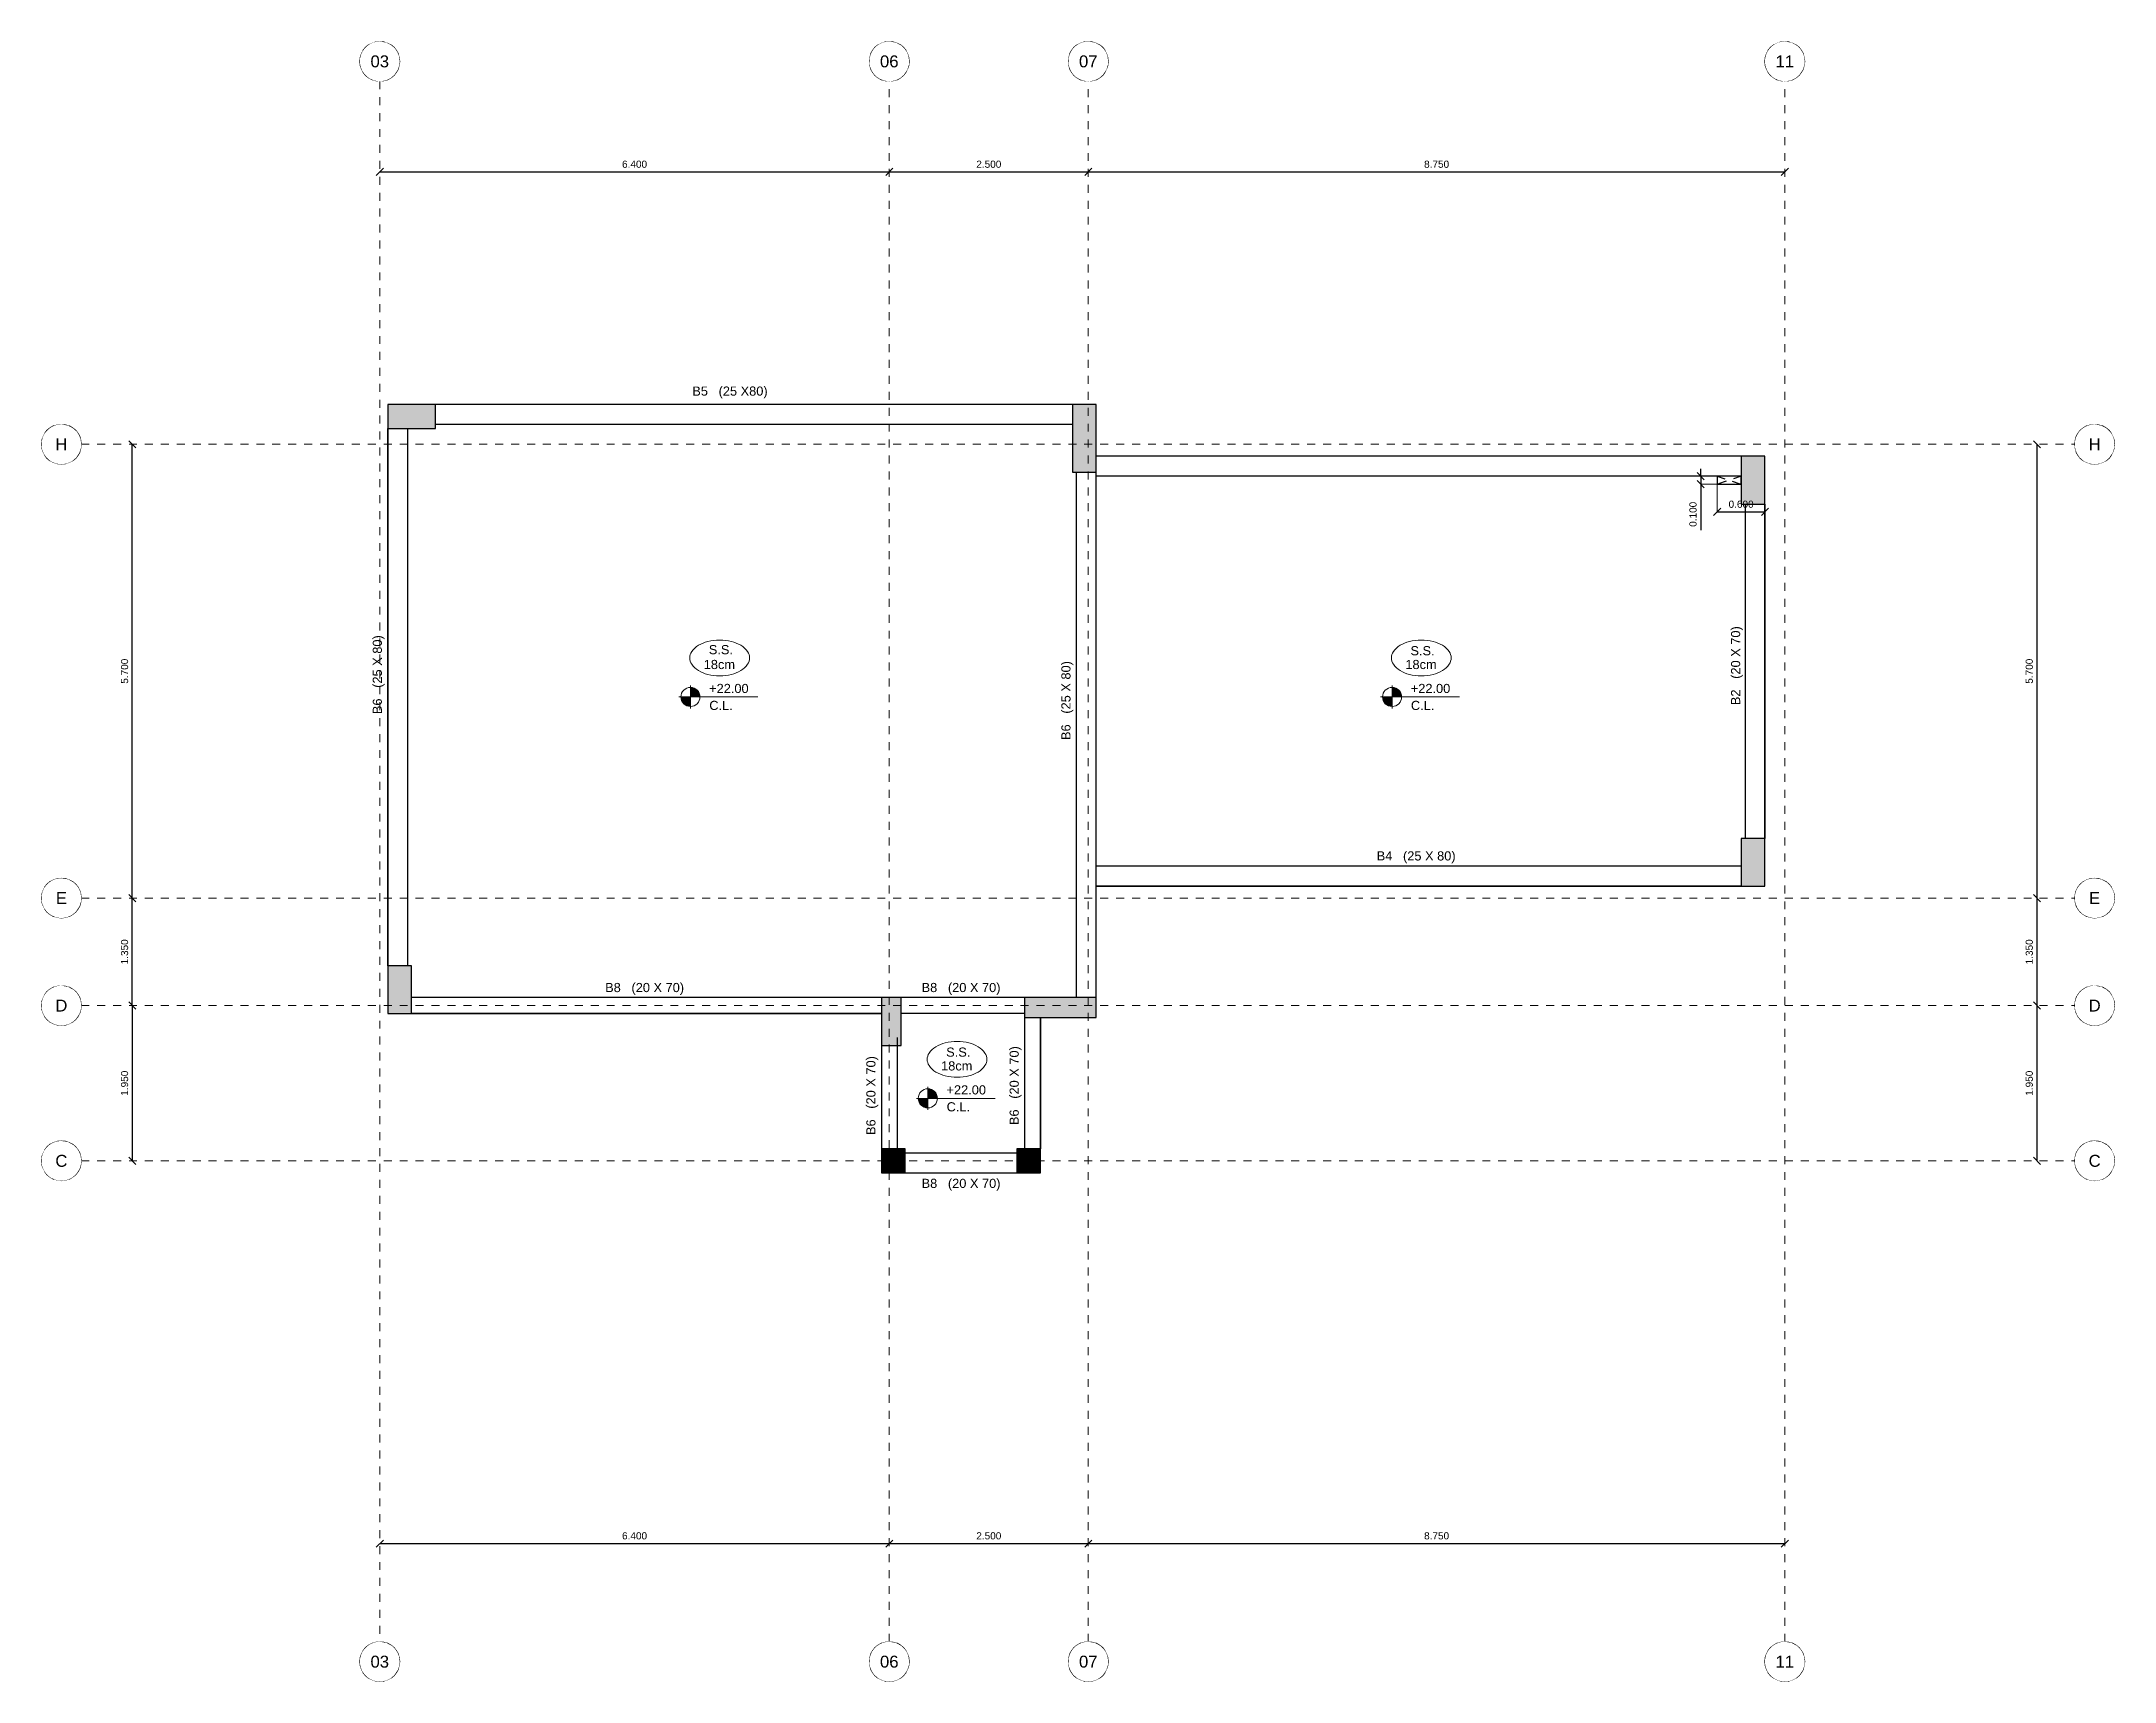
# Model space of a CAD drawing. Header units: inches. Extents: x 3.6 to 29.6, y -0.4 to 20.2.
import ezdxf
from ezdxf.enums import TextEntityAlignment as Align

# ---------------------------------------------------------------- set-up
doc = ezdxf.new("R2010")
doc.units = ezdxf.units.IN
doc.header["$MEASUREMENT"] = 0
doc.set_wipeout_variables(frame=1)
doc.linetypes.add('AXES-TOR$0$CENTER2', pattern=[1.125, 0.75, -0.125, 0.125, -0.125])
doc.linetypes.add('UPPER ROOF$0$DASHED2', pattern=[0.375, 0.25, -0.125])
for name, color, linetype in [('0 @ 50', 7, 'Continuous'), ('Beam20X70', 40, 'Continuous'), ('Beam25X80', 42, 'Continuous'), ('Columns', 4, 'Continuous'), ('Opening', 2, 'Continuous'), ('Slab180', 231, 'Continuous')]:
    doc.layers.add(name, color=color, linetype=linetype)
for name, color, linetype, lineweight in [('AXES-TOR$0$S-ANNO-DIMS', 4, 'Continuous', 0), ('AXES-TOR$0$S-AXIS-CIRC', 22, 'Continuous', 13), ('AXES-TOR$0$S-AXIS-PLAN', 20, 'AXES-TOR$0$CENTER2', 18), ('COL - TOR$0$S-CONC-PATH', 253, 'Continuous', 5), ('UPPER ROOF$0$S-ANNO-DIMS', 4, 'Continuous', 0), ('UPPER ROOF$0$S-ANNO-SYMBOL', 4, 'Continuous', 18), ('UPPER ROOF$0$S-ANNO-SYMBOL @ 50', 4, 'Continuous', 18), ('UPPER ROOF$0$S-ANNO-TEXT', 130, 'Continuous', 13), ('UPPER ROOF$0$S-BEAM-NAME', 2, 'Continuous', 30)]:
    doc.layers.add(name, color=color, linetype=linetype, lineweight=lineweight)
doc.styles.add('AXES-TOR$0$DMA-T-S', font='sanss___.ttf', dxfattribs={"height": 0.0023})
doc.styles.add('AXES-TOR$0$DMA-TXT-DIM', font='sanss___.ttf', dxfattribs={"height": 0.0018})
doc.styles.add('UPPER ROOF$0$DMA-T-S', font='sanss___.ttf', dxfattribs={"height": 0.0023})
doc.styles.add('UPPER ROOF$0$DMA-TXT-DIM', font='sanss___.ttf', dxfattribs={"height": 0.0018})
doc.dimstyles.new('AXES-TOR$0$DMA-DIM', dxfattribs={"dimtxt": 0.0018, "dimasz": 0.0018, "dimexe": 0, "dimexo": 0, "dimgap": 0.001, "dimtad": 1, "dimdec": 3, "dimlfac": -1, "dimrnd": 0.001, "dimzin": 1, "dimdsep": 46, "dimtxsty": 'AXES-TOR$0$DMA-TXT-DIM', "dimblk": 'AXES-TOR$0$_Oblique', "dimcen": 0.003, "dimclrd": 256, "dimclre": 256, "dimclrt": 2, "dimadec": 3, "dimazin": 0, "dimtfac": 1, "dimtdec": 3, "dimtofl": 0, "dimtmove": 0, "dimatfit": 3, "dimfxl": 0.05, "dimtolj": 1, "dimtzin": 0, "dimlwe": -1, "dimarcsym": 0})
doc.dimstyles.new('UPPER ROOF$0$DMA-DIM', dxfattribs={"dimtxt": 0.0018, "dimasz": 0.0018, "dimexe": 0, "dimexo": 0, "dimgap": 0.001, "dimtad": 1, "dimdec": 3, "dimlfac": -1, "dimrnd": 0.001, "dimzin": 1, "dimdsep": 46, "dimtxsty": 'UPPER ROOF$0$DMA-TXT-DIM', "dimblk": 'UPPER ROOF$0$_Oblique', "dimcen": 0.003, "dimclrd": 256, "dimclre": 256, "dimclrt": 2, "dimadec": 3, "dimazin": 0, "dimtfac": 1, "dimtdec": 3, "dimtofl": 0, "dimtmove": 0, "dimatfit": 3, "dimfxl": 0.05, "dimtolj": 1, "dimtzin": 0, "dimlwe": -1, "dimarcsym": 0})

# ---------------------------------------------------------------- blocks, each defined once
blk = doc.blocks.new('UPPER ROOF$0$ssnot')
at = {"layer": 'UPPER ROOF$0$S-ANNO-SYMBOL'}
blk.add_lwpolyline([(-0.75, 0, 0.152216), (-0.701, -0.158, 0.106943), (-0.53, -0.318, 0.074343), (-0.3, -0.413, 0.060974), (0, -0.45, 0.060974), (0.3, -0.413, 0.074343), (0.53, -0.318, 0.106943), (0.701, -0.158, 0.152216), (0.75, 0, 0.152216), (0.701, 0.158, 0.106943), (0.53, 0.318, 0.074343), (0.3, 0.413, 0.060974), (0, 0.45, 0.060974), (-0.3, 0.413, 0.074343), (-0.53, 0.318, 0.106943), (-0.701, 0.158, 0.152216)], format="xyb", close=True, dxfattribs=at)
blk = doc.blocks.new('AXES-TOR$0$GI')
at = {"layer": 'AXES-TOR$0$S-AXIS-CIRC'}
blk.add_circle((0, 0), 0.005, dxfattribs=at)
at = {"style": 'AXES-TOR$0$DMA-T-S'}
blk.add_attdef('GRID_INDICATOR', text='', height=0.003, dxfattribs=at).set_placement((0, 0), align=Align.MIDDLE)
blk.add_wipeout([(0, 0.005), (0.0017, 0.0047), (0.00306, 0.00395), (0.00388, 0.00315), (0.00443, 0.00232), (0.00481, 0.00137), (0.005, 0), (0.00493, -0.00086), (0.00455, -0.00207), (0.00368, -0.00338), (0.00281, -0.00414), (0.00209, -0.00454), (0.00139, -0.0048), (0.00044, -0.00498), (-0.00046, -0.00498), (-0.00143, -0.00479), (-0.00255, -0.0043), (-0.00307, -0.00394), (-0.00383, -0.00322), (-0.0044, -0.00237), (-0.00482, -0.00132), (-0.00498, -0.00047), (-0.00493, 0.00082), (-0.00466, 0.0018), (-0.00433, 0.0025), (-0.00388, 0.00315), (-0.00314, 0.00389), (-0.00238, 0.0044), (-0.00159, 0.00474), (-0.00097, 0.0049)]).dxf.layer = 'AXES-TOR$0$S-AXIS-CIRC'
for tag, p in [('LINE_1', (0, 0.0015)), ('LINE_2', (0, -0.00216))]:
    blk.add_attdef(tag, text='', height=0.003, dxfattribs=at).set_placement(p, align=Align.MIDDLE)
blk = doc.blocks.new('AXES-TOR$0$_Oblique')
at = {"color": 0, "linetype": 'ByBlock', "lineweight": -2}
blk.add_line((0.5, 0.5), (-0.5, -0.5), dxfattribs=at)
blk = doc.blocks.new('*D56')
at = {"layer": 'AXES-TOR$0$S-ANNO-DIMS', "lineweight": -2, "transparency": 16777216}
blk.add_line((7.85, 18.522), (14.25, 18.522), dxfattribs=at)
at = {"layer": 'Defpoints', "color": 0, "transparency": 16777216}
for p in [(7.85, 18.522), (14.25, 18.522), (14.25, 18.522)]:
    blk.add_point(p, dxfattribs=at)
at = {"layer": 'AXES-TOR$0$S-ANNO-DIMS', "lineweight": -2, "transparency": 16777216, "xscale": 0.09, "yscale": 0.09, "zscale": 0.09, "rotation": 180}
blk.add_blockref('AXES-TOR$0$_Oblique', (7.85, 18.522), dxfattribs=at)
at = {"layer": 'AXES-TOR$0$S-ANNO-DIMS', "lineweight": -2, "transparency": 16777216, "xscale": 0.09, "yscale": 0.09, "zscale": 0.09}
blk.add_blockref('AXES-TOR$0$_Oblique', (14.25, 18.522), dxfattribs=at)
at = {"layer": 'AXES-TOR$0$S-ANNO-DIMS', "transparency": 16777216, "insert": (11.05, 18.618), "char_height": 0.09, "attachment_point": 5, "style": 'AXES-TOR$0$DMA-TXT-DIM'}
blk.add_mtext('\\A1;6.400', dxfattribs=at)
blk = doc.blocks.new('*D57')
at = {"layer": 'AXES-TOR$0$S-ANNO-DIMS', "lineweight": -2, "transparency": 16777216}
blk.add_line((14.25, 18.522), (16.75, 18.522), dxfattribs=at)
at = {"layer": 'Defpoints', "color": 0, "transparency": 16777216}
for p in [(14.25, 18.522), (16.75, 18.522), (16.75, 18.522)]:
    blk.add_point(p, dxfattribs=at)
at = {"layer": 'AXES-TOR$0$S-ANNO-DIMS', "lineweight": -2, "transparency": 16777216, "xscale": 0.09, "yscale": 0.09, "zscale": 0.09, "rotation": 180}
blk.add_blockref('AXES-TOR$0$_Oblique', (14.25, 18.522), dxfattribs=at)
at = {"layer": 'AXES-TOR$0$S-ANNO-DIMS', "lineweight": -2, "transparency": 16777216, "xscale": 0.09, "yscale": 0.09, "zscale": 0.09}
blk.add_blockref('AXES-TOR$0$_Oblique', (16.75, 18.522), dxfattribs=at)
at = {"layer": 'AXES-TOR$0$S-ANNO-DIMS', "transparency": 16777216, "insert": (15.5, 18.618), "char_height": 0.09, "attachment_point": 5, "style": 'AXES-TOR$0$DMA-TXT-DIM'}
blk.add_mtext('\\A1;2.500', dxfattribs=at)
blk = doc.blocks.new('*D58')
at = {"layer": 'AXES-TOR$0$S-ANNO-DIMS', "lineweight": -2, "transparency": 16777216}
blk.add_line((16.75, 18.522), (25.5, 18.522), dxfattribs=at)
at = {"layer": 'Defpoints', "color": 0, "transparency": 16777216}
for p in [(16.75, 18.522), (25.5, 18.522), (25.5, 18.522)]:
    blk.add_point(p, dxfattribs=at)
at = {"layer": 'AXES-TOR$0$S-ANNO-DIMS', "lineweight": -2, "transparency": 16777216, "xscale": 0.09, "yscale": 0.09, "zscale": 0.09, "rotation": 180}
blk.add_blockref('AXES-TOR$0$_Oblique', (16.75, 18.522), dxfattribs=at)
at = {"layer": 'AXES-TOR$0$S-ANNO-DIMS', "lineweight": -2, "transparency": 16777216, "xscale": 0.09, "yscale": 0.09, "zscale": 0.09}
blk.add_blockref('AXES-TOR$0$_Oblique', (25.5, 18.522), dxfattribs=at)
at = {"layer": 'AXES-TOR$0$S-ANNO-DIMS', "transparency": 16777216, "insert": (21.125, 18.618), "char_height": 0.09, "attachment_point": 5, "style": 'AXES-TOR$0$DMA-TXT-DIM'}
blk.add_mtext('\\A1;8.750', dxfattribs=at)
blk = doc.blocks.new('*D59')
at = {"layer": 'AXES-TOR$0$S-ANNO-DIMS', "lineweight": -2, "transparency": 16777216}
blk.add_line((7.85, 1.292), (14.25, 1.292), dxfattribs=at)
at = {"layer": 'Defpoints', "color": 0, "transparency": 16777216}
for p in [(7.85, 1.292), (14.25, 1.292), (14.25, 1.292)]:
    blk.add_point(p, dxfattribs=at)
at = {"layer": 'AXES-TOR$0$S-ANNO-DIMS', "lineweight": -2, "transparency": 16777216, "xscale": 0.09, "yscale": 0.09, "zscale": 0.09, "rotation": 180}
blk.add_blockref('AXES-TOR$0$_Oblique', (7.85, 1.292), dxfattribs=at)
at = {"layer": 'AXES-TOR$0$S-ANNO-DIMS', "lineweight": -2, "transparency": 16777216, "xscale": 0.09, "yscale": 0.09, "zscale": 0.09}
blk.add_blockref('AXES-TOR$0$_Oblique', (14.25, 1.292), dxfattribs=at)
at = {"layer": 'AXES-TOR$0$S-ANNO-DIMS', "transparency": 16777216, "insert": (11.05, 1.389), "char_height": 0.09, "attachment_point": 5, "style": 'AXES-TOR$0$DMA-TXT-DIM'}
blk.add_mtext('\\A1;6.400', dxfattribs=at)
blk = doc.blocks.new('*D60')
at = {"layer": 'AXES-TOR$0$S-ANNO-DIMS', "lineweight": -2, "transparency": 16777216}
blk.add_line((14.25, 1.292), (16.75, 1.292), dxfattribs=at)
at = {"layer": 'Defpoints', "color": 0, "transparency": 16777216}
for p in [(14.25, 1.292), (16.75, 1.292), (16.75, 1.292)]:
    blk.add_point(p, dxfattribs=at)
at = {"layer": 'AXES-TOR$0$S-ANNO-DIMS', "lineweight": -2, "transparency": 16777216, "xscale": 0.09, "yscale": 0.09, "zscale": 0.09, "rotation": 180}
blk.add_blockref('AXES-TOR$0$_Oblique', (14.25, 1.292), dxfattribs=at)
at = {"layer": 'AXES-TOR$0$S-ANNO-DIMS', "lineweight": -2, "transparency": 16777216, "xscale": 0.09, "yscale": 0.09, "zscale": 0.09}
blk.add_blockref('AXES-TOR$0$_Oblique', (16.75, 1.292), dxfattribs=at)
at = {"layer": 'AXES-TOR$0$S-ANNO-DIMS', "transparency": 16777216, "insert": (15.5, 1.389), "char_height": 0.09, "attachment_point": 5, "style": 'AXES-TOR$0$DMA-TXT-DIM'}
blk.add_mtext('\\A1;2.500', dxfattribs=at)
blk = doc.blocks.new('*D61')
at = {"layer": 'AXES-TOR$0$S-ANNO-DIMS', "lineweight": -2, "transparency": 16777216}
blk.add_line((16.75, 1.292), (25.5, 1.292), dxfattribs=at)
at = {"layer": 'Defpoints', "color": 0, "transparency": 16777216}
for p in [(16.75, 1.292), (25.5, 1.292), (25.5, 1.292)]:
    blk.add_point(p, dxfattribs=at)
at = {"layer": 'AXES-TOR$0$S-ANNO-DIMS', "lineweight": -2, "transparency": 16777216, "xscale": 0.09, "yscale": 0.09, "zscale": 0.09, "rotation": 180}
blk.add_blockref('AXES-TOR$0$_Oblique', (16.75, 1.292), dxfattribs=at)
at = {"layer": 'AXES-TOR$0$S-ANNO-DIMS', "lineweight": -2, "transparency": 16777216, "xscale": 0.09, "yscale": 0.09, "zscale": 0.09}
blk.add_blockref('AXES-TOR$0$_Oblique', (25.5, 1.292), dxfattribs=at)
at = {"layer": 'AXES-TOR$0$S-ANNO-DIMS', "transparency": 16777216, "insert": (21.125, 1.389), "char_height": 0.09, "attachment_point": 5, "style": 'AXES-TOR$0$DMA-TXT-DIM'}
blk.add_mtext('\\A1;8.750', dxfattribs=at)
blk = doc.blocks.new('*D62')
at = {"layer": 'AXES-TOR$0$S-ANNO-DIMS', "lineweight": -2, "transparency": 16777216}
blk.add_line((4.741, 8.05), (4.741, 9.4), dxfattribs=at)
at = {"layer": 'Defpoints', "color": 0, "transparency": 16777216}
for p in [(4.741, 9.4), (4.741, 9.4), (4.741, 8.05)]:
    blk.add_point(p, dxfattribs=at)
at = {"layer": 'AXES-TOR$0$S-ANNO-DIMS', "lineweight": -2, "transparency": 16777216, "xscale": 0.09, "yscale": 0.09, "zscale": 0.09}
for p, rotation in [((4.741, 9.4), 90), ((4.741, 8.05), 270)]:
    blk.add_blockref('AXES-TOR$0$_Oblique', p, dxfattribs=dict(at, rotation=rotation))
at = {"layer": 'AXES-TOR$0$S-ANNO-DIMS', "transparency": 16777216, "insert": (4.644, 8.725), "char_height": 0.09, "attachment_point": 5, "rotation": 90, "style": 'AXES-TOR$0$DMA-TXT-DIM'}
blk.add_mtext('\\A1;1.350', dxfattribs=at)
blk = doc.blocks.new('*D63')
at = {"layer": 'AXES-TOR$0$S-ANNO-DIMS', "lineweight": -2, "transparency": 16777216}
blk.add_line((4.741, 9.4), (4.741, 15.1), dxfattribs=at)
at = {"layer": 'Defpoints', "color": 0, "transparency": 16777216}
for p in [(4.741, 15.1), (4.741, 15.1), (4.741, 9.4)]:
    blk.add_point(p, dxfattribs=at)
at = {"layer": 'AXES-TOR$0$S-ANNO-DIMS', "lineweight": -2, "transparency": 16777216, "xscale": 0.09, "yscale": 0.09, "zscale": 0.09}
for p, rotation in [((4.741, 15.1), 90), ((4.741, 9.4), 270)]:
    blk.add_blockref('AXES-TOR$0$_Oblique', p, dxfattribs=dict(at, rotation=rotation))
at = {"layer": 'AXES-TOR$0$S-ANNO-DIMS', "transparency": 16777216, "insert": (4.644, 12.25), "char_height": 0.09, "attachment_point": 5, "rotation": 90, "style": 'AXES-TOR$0$DMA-TXT-DIM'}
blk.add_mtext('\\A1;5.700', dxfattribs=at)
blk = doc.blocks.new('*D64')
at = {"layer": 'AXES-TOR$0$S-ANNO-DIMS', "lineweight": -2, "transparency": 16777216}
blk.add_line((28.667, 8.05), (28.667, 9.4), dxfattribs=at)
at = {"layer": 'Defpoints', "color": 0, "transparency": 16777216}
for p in [(28.667, 9.4), (28.667, 9.4), (28.667, 8.05)]:
    blk.add_point(p, dxfattribs=at)
at = {"layer": 'AXES-TOR$0$S-ANNO-DIMS', "lineweight": -2, "transparency": 16777216, "xscale": 0.09, "yscale": 0.09, "zscale": 0.09}
for p, rotation in [((28.667, 9.4), 90), ((28.667, 8.05), 270)]:
    blk.add_blockref('AXES-TOR$0$_Oblique', p, dxfattribs=dict(at, rotation=rotation))
at = {"layer": 'AXES-TOR$0$S-ANNO-DIMS', "transparency": 16777216, "insert": (28.57, 8.725), "char_height": 0.09, "attachment_point": 5, "rotation": 90, "style": 'AXES-TOR$0$DMA-TXT-DIM'}
blk.add_mtext('\\A1;1.350', dxfattribs=at)
blk = doc.blocks.new('*D65')
at = {"layer": 'AXES-TOR$0$S-ANNO-DIMS', "lineweight": -2, "transparency": 16777216}
blk.add_line((28.667, 9.4), (28.667, 15.1), dxfattribs=at)
at = {"layer": 'Defpoints', "color": 0, "transparency": 16777216}
for p in [(28.667, 15.1), (28.667, 15.1), (28.667, 9.4)]:
    blk.add_point(p, dxfattribs=at)
at = {"layer": 'AXES-TOR$0$S-ANNO-DIMS', "lineweight": -2, "transparency": 16777216, "xscale": 0.09, "yscale": 0.09, "zscale": 0.09}
for p, rotation in [((28.667, 15.1), 90), ((28.667, 9.4), 270)]:
    blk.add_blockref('AXES-TOR$0$_Oblique', p, dxfattribs=dict(at, rotation=rotation))
at = {"layer": 'AXES-TOR$0$S-ANNO-DIMS', "transparency": 16777216, "insert": (28.57, 12.25), "char_height": 0.09, "attachment_point": 5, "rotation": 90, "style": 'AXES-TOR$0$DMA-TXT-DIM'}
blk.add_mtext('\\A1;5.700', dxfattribs=at)
blk = doc.blocks.new('*D66')
at = {"layer": 'AXES-TOR$0$S-ANNO-DIMS', "lineweight": -2, "transparency": 16777216}
blk.add_line((4.741, 8.05), (4.741, 6.1), dxfattribs=at)
at = {"layer": 'Defpoints', "color": 0, "transparency": 16777216}
for p in [(4.741, 8.05), (4.741, 6.1), (4.741, 6.1)]:
    blk.add_point(p, dxfattribs=at)
at = {"layer": 'AXES-TOR$0$S-ANNO-DIMS', "lineweight": -2, "transparency": 16777216, "xscale": 0.09, "yscale": 0.09, "zscale": 0.09}
for p, rotation in [((4.741, 8.05), 90), ((4.741, 6.1), 270)]:
    blk.add_blockref('AXES-TOR$0$_Oblique', p, dxfattribs=dict(at, rotation=rotation))
at = {"layer": 'AXES-TOR$0$S-ANNO-DIMS', "transparency": 16777216, "insert": (4.644, 7.075), "char_height": 0.09, "attachment_point": 5, "rotation": 90, "style": 'AXES-TOR$0$DMA-TXT-DIM'}
blk.add_mtext('\\A1;1.950', dxfattribs=at)
blk = doc.blocks.new('*D67')
at = {"layer": 'AXES-TOR$0$S-ANNO-DIMS', "lineweight": -2, "transparency": 16777216}
blk.add_line((28.667, 6.1), (28.667, 8.05), dxfattribs=at)
at = {"layer": 'Defpoints', "color": 0, "transparency": 16777216}
for p in [(28.667, 8.05), (28.667, 8.05), (28.667, 6.1)]:
    blk.add_point(p, dxfattribs=at)
at = {"layer": 'AXES-TOR$0$S-ANNO-DIMS', "lineweight": -2, "transparency": 16777216, "xscale": 0.09, "yscale": 0.09, "zscale": 0.09}
for p, rotation in [((28.667, 8.05), 90), ((28.667, 6.1), 270)]:
    blk.add_blockref('AXES-TOR$0$_Oblique', p, dxfattribs=dict(at, rotation=rotation))
at = {"layer": 'AXES-TOR$0$S-ANNO-DIMS', "transparency": 16777216, "insert": (28.57, 7.075), "char_height": 0.09, "attachment_point": 5, "rotation": 90, "style": 'AXES-TOR$0$DMA-TXT-DIM'}
blk.add_mtext('\\A1;1.950', dxfattribs=at)
blk = doc.blocks.new('UPPER ROOF$0$_Oblique')
at = {"color": 0, "linetype": 'ByBlock', "lineweight": -2}
blk.add_line((0.5, 0.5), (-0.5, -0.5), dxfattribs=at)
blk = doc.blocks.new('*D85')
at = {"layer": 'Defpoints', "color": 0, "transparency": 16777216}
for p in [(24.442, 14.7), (24.65, 14.7), (24.65, 14.6)]:
    blk.add_point(p, dxfattribs=at)
at = {"layer": 'UPPER ROOF$0$S-ANNO-DIMS', "lineweight": -2, "transparency": 16777216}
for p, q in [((24.442, 14.7), (24.442, 14.79)), ((24.442, 14.7), (24.442, 14.6)), ((24.442, 14.6), (24.442, 14.022))]:
    blk.add_line(p, q, dxfattribs=at)
at = {"layer": 'UPPER ROOF$0$S-ANNO-DIMS', "transparency": 16777216}
for p, q in [((24.65, 14.7), (24.442, 14.7)), ((24.65, 14.6), (24.442, 14.6))]:
    blk.add_line(p, q, dxfattribs=at)
at = {"layer": 'UPPER ROOF$0$S-ANNO-DIMS', "lineweight": -2, "transparency": 16777216, "xscale": 0.09, "yscale": 0.09, "zscale": 0.09}
for p, rotation in [((24.442, 14.7), 270), ((24.442, 14.6), 90)]:
    blk.add_blockref('UPPER ROOF$0$_Oblique', p, dxfattribs=dict(at, rotation=rotation))
at = {"layer": 'UPPER ROOF$0$S-ANNO-DIMS', "transparency": 16777216, "insert": (24.346, 14.221), "char_height": 0.09, "attachment_point": 5, "rotation": 90, "style": 'UPPER ROOF$0$DMA-TXT-DIM'}
blk.add_mtext('\\A1;0.100', dxfattribs=at)
blk = doc.blocks.new('*D86')
at = {"layer": 'Defpoints', "color": 0, "transparency": 16777216}
for p in [(24.65, 14.6), (25.25, 14.55), (25.25, 14.251)]:
    blk.add_point(p, dxfattribs=at)
at = {"layer": 'UPPER ROOF$0$S-ANNO-DIMS', "transparency": 16777216}
for p, q in [((24.65, 14.6), (24.65, 14.251)), ((25.25, 14.55), (25.25, 14.251))]:
    blk.add_line(p, q, dxfattribs=at)
at = {"layer": 'UPPER ROOF$0$S-ANNO-DIMS', "lineweight": -2, "transparency": 16777216}
blk.add_line((24.65, 14.251), (25.25, 14.251), dxfattribs=at)
at = {"layer": 'UPPER ROOF$0$S-ANNO-DIMS', "lineweight": -2, "transparency": 16777216, "xscale": 0.09, "yscale": 0.09, "zscale": 0.09, "rotation": 180}
blk.add_blockref('UPPER ROOF$0$_Oblique', (24.65, 14.251), dxfattribs=at)
at = {"layer": 'UPPER ROOF$0$S-ANNO-DIMS', "lineweight": -2, "transparency": 16777216, "xscale": 0.09, "yscale": 0.09, "zscale": 0.09}
blk.add_blockref('UPPER ROOF$0$_Oblique', (25.25, 14.251), dxfattribs=at)
at = {"layer": 'UPPER ROOF$0$S-ANNO-DIMS', "transparency": 16777216, "insert": (24.95, 14.347), "char_height": 0.09, "attachment_point": 5, "style": 'UPPER ROOF$0$DMA-TXT-DIM'}
blk.add_mtext('\\A1;0.600', dxfattribs=at)
blk = doc.blocks.new('*U19')
at = {"layer": 'UPPER ROOF$0$S-ANNO-SYMBOL'}
h = blk.add_hatch(color=256, dxfattribs=at)
h.paths.add_polyline_path([(0, 0.0024), (0, 0), (0.0024, 0, 0.414214)])
h.paths.add_polyline_path([(0, 0), (-0.0024, 0, 0.414214), (0, -0.0024)])
for p, q in [((-0.00288, 0), (0.0024, 0)), ((0, 0.00288), (0, -0.00288)), ((0.0039, 0), (0, 0)), ((0.0039, 0), (0.01692, 0))]:
    blk.add_line(p, q, dxfattribs=at)
blk.add_circle((0, 0), 0.0024, dxfattribs=at)
at = {"layer": 'UPPER ROOF$0$S-ANNO-SYMBOL', "style": 'UPPER ROOF$0$DMA-T-S', "flags": 4}
blk.add_attdef('0.00', (0.0047, 0.00098), '', height=0.0023, dxfattribs=at)
at = {"layer": 'UPPER ROOF$0$S-ANNO-SYMBOL', "style": 'UPPER ROOF$0$DMA-T-S'}
blk.add_attdef('FINISHING', (0.00473, -0.00328), '', height=0.0023, dxfattribs=at)
blk = doc.blocks.new('AXES-TOR')
at = {"layer": 'AXES-TOR$0$S-AXIS-PLAN', "ltscale": 0.01}
for p, q in [((7.85, 19.6603), (7.85, 0.0592)), ((14.25, 0.0592), (14.25, 19.6603)), ((16.75, 0.0592), (16.75, 19.6603)), ((25.4995, 0.0592), (25.4995, 19.6603)), ((4.0997, 15.1), (29.1409, 15.1)), ((4.0997, 9.4), (29.1409, 9.4)), ((4.0997, 8.05), (29.1409, 8.05)), ((4.0997, 6.1), (29.1409, 6.1))]:
    blk.add_line(p, q, dxfattribs=at)
at = {"layer": 'AXES-TOR$0$S-ANNO-DIMS'}
for base, p1, p2, picture, middle in [((14.25, 18.5217), (7.85, 18.5217), (14.25, 18.5217), '*D56', (11.05, 18.6182)), ((16.75, 18.5217), (14.25, 18.5217), (16.75, 18.5217), '*D57', (15.5, 18.6181)), ((25.49951, 18.52173), (16.75, 18.52173), (25.49951, 18.52173), '*D58', (21.12476, 18.61809)), ((14.25, 1.2923), (7.85, 1.2923), (14.25, 1.2923), '*D59', (11.05, 1.3887)), ((16.75, 1.2923), (14.25, 1.2923), (16.75, 1.2923), '*D60', (15.5, 1.3886)), ((25.49951, 1.29227), (16.75, 1.29227), (25.49951, 1.29227), '*D61', (21.12476, 1.38862))]:
    dim = blk.add_linear_dim(base=base, p1=p1, p2=p2, dimstyle='AXES-TOR$0$DMA-DIM', override={"dimscale": 0, "dimclrt": 256, "dimtix": 1, "dimtofl": 1, "dimtmove": 1, "dimatfit": 0}, dxfattribs=at)
    dim.commit()
    dim.dimension.update_dxf_attribs({"geometry": picture, "text_midpoint": middle})
for base, p1, p2, picture, middle in [((4.7407, 15.1), (4.7407, 9.4), (4.7407, 15.1), '*D63', (4.6443, 12.25)), ((28.6666, 15.1), (28.6666, 9.4), (28.6666, 15.1), '*D65', (28.5702, 12.25)), ((4.7407, 9.4), (4.7407, 8.05), (4.7407, 9.4), '*D62', (4.6442, 8.725)), ((28.6666, 9.4), (28.6666, 8.05), (28.6666, 9.4), '*D64', (28.5702, 8.725)), ((4.7407, 6.1), (4.7407, 8.05), (4.7407, 6.1), '*D66', (4.6443, 7.075)), ((28.6666, 8.05), (28.6666, 6.1), (28.6666, 8.05), '*D67', (28.5702, 7.075))]:
    dim = blk.add_linear_dim(base=base, p1=p1, p2=p2, angle=90, dimstyle='AXES-TOR$0$DMA-DIM', override={"dimscale": 0, "dimclrt": 256, "dimtix": 1, "dimtofl": 1, "dimtmove": 1, "dimatfit": 0}, dxfattribs=at)
    dim.commit()
    dim.dimension.update_dxf_attribs({"geometry": picture, "text_midpoint": middle})
at = {"layer": '0 @ 50'}
ref = blk.add_blockref('AXES-TOR$0$GI', (7.8494, 19.9103), dxfattribs=dict(at, xscale=50, yscale=50, zscale=50))
ref.add_attrib('GRID_INDICATOR', '03', dxfattribs={"layer": '0', "color": 2, "height": 0.15, "style": 'AXES-TOR$0$DMA-T-S'}).set_placement((7.8494, 19.9103), align=Align.MIDDLE)
ref = blk.add_blockref('AXES-TOR$0$GI', (14.2494, 19.9103), dxfattribs=dict(at, xscale=50, yscale=50, zscale=50))
ref.add_attrib('GRID_INDICATOR', '06', dxfattribs={"layer": '0', "color": 2, "height": 0.15, "style": 'AXES-TOR$0$DMA-T-S'}).set_placement((14.2494, 19.9103), align=Align.MIDDLE)
ref = blk.add_blockref('AXES-TOR$0$GI', (16.7494, 19.9103), dxfattribs=dict(at, xscale=50, yscale=50, zscale=50))
ref.add_attrib('GRID_INDICATOR', '07', dxfattribs={"layer": '0', "color": 2, "height": 0.15, "style": 'AXES-TOR$0$DMA-T-S'}).set_placement((16.7494, 19.9103), align=Align.MIDDLE)
ref = blk.add_blockref('AXES-TOR$0$GI', (25.499, 19.9103), dxfattribs=dict(at, xscale=50, yscale=50, zscale=50))
ref.add_attrib('GRID_INDICATOR', '11', dxfattribs={"layer": '0', "color": 2, "height": 0.15, "style": 'AXES-TOR$0$DMA-T-S'}).set_placement((25.499, 19.9103), align=Align.MIDDLE)
ref = blk.add_blockref('AXES-TOR$0$GI', (3.8497, 15.1), dxfattribs=dict(at, xscale=50, yscale=50, zscale=50))
ref.add_attrib('GRID_INDICATOR', 'H', dxfattribs={"layer": '0', "color": 2, "height": 0.15, "style": 'AXES-TOR$0$DMA-T-S'}).set_placement((3.8497, 15.1), align=Align.MIDDLE)
ref = blk.add_blockref('AXES-TOR$0$GI', (29.3909, 15.1), dxfattribs=dict(at, xscale=50, yscale=50, zscale=50))
ref.add_attrib('GRID_INDICATOR', 'H', dxfattribs={"layer": '0', "color": 2, "height": 0.15, "style": 'AXES-TOR$0$DMA-T-S'}).set_placement((29.3909, 15.1), align=Align.MIDDLE)
ref = blk.add_blockref('AXES-TOR$0$GI', (3.8497, 9.4), dxfattribs=dict(at, xscale=50, yscale=50, zscale=50))
ref.add_attrib('GRID_INDICATOR', 'E', dxfattribs={"layer": '0', "color": 2, "height": 0.15, "style": 'AXES-TOR$0$DMA-T-S'}).set_placement((3.8497, 9.4), align=Align.MIDDLE)
ref = blk.add_blockref('AXES-TOR$0$GI', (29.3909, 9.4), dxfattribs=dict(at, xscale=50, yscale=50, zscale=50))
ref.add_attrib('GRID_INDICATOR', 'E', dxfattribs={"layer": '0', "color": 2, "height": 0.15, "style": 'AXES-TOR$0$DMA-T-S'}).set_placement((29.3909, 9.4), align=Align.MIDDLE)
ref = blk.add_blockref('AXES-TOR$0$GI', (3.8497, 8.05), dxfattribs=dict(at, xscale=50, yscale=50, zscale=50))
ref.add_attrib('GRID_INDICATOR', 'D', dxfattribs={"layer": '0', "color": 2, "height": 0.15, "style": 'AXES-TOR$0$DMA-T-S'}).set_placement((3.8497, 8.05), align=Align.MIDDLE)
ref = blk.add_blockref('AXES-TOR$0$GI', (29.3909, 8.05), dxfattribs=dict(at, xscale=50, yscale=50, zscale=50))
ref.add_attrib('GRID_INDICATOR', 'D', dxfattribs={"layer": '0', "color": 2, "height": 0.15, "style": 'AXES-TOR$0$DMA-T-S'}).set_placement((29.3909, 8.05), align=Align.MIDDLE)
ref = blk.add_blockref('AXES-TOR$0$GI', (3.8497, 6.1), dxfattribs=dict(at, xscale=50, yscale=50, zscale=50))
ref.add_attrib('GRID_INDICATOR', 'C', dxfattribs={"layer": '0', "color": 2, "height": 0.15, "style": 'AXES-TOR$0$DMA-T-S'}).set_placement((3.8497, 6.1), align=Align.MIDDLE)
ref = blk.add_blockref('AXES-TOR$0$GI', (29.3909, 6.1), dxfattribs=dict(at, xscale=50, yscale=50, zscale=50))
ref.add_attrib('GRID_INDICATOR', 'C', dxfattribs={"layer": '0', "color": 2, "height": 0.15, "style": 'AXES-TOR$0$DMA-T-S'}).set_placement((29.3909, 6.1), align=Align.MIDDLE)
ref = blk.add_blockref('AXES-TOR$0$GI', (7.8494, -0.1907), dxfattribs=dict(at, xscale=50, yscale=50, zscale=50))
ref.add_attrib('GRID_INDICATOR', '03', dxfattribs={"layer": '0', "color": 2, "height": 0.15, "style": 'AXES-TOR$0$DMA-T-S'}).set_placement((7.8494, -0.1907), align=Align.MIDDLE)
ref = blk.add_blockref('AXES-TOR$0$GI', (14.2494, -0.1907), dxfattribs=dict(at, xscale=50, yscale=50, zscale=50))
ref.add_attrib('GRID_INDICATOR', '06', dxfattribs={"layer": '0', "color": 2, "height": 0.15, "style": 'AXES-TOR$0$DMA-T-S'}).set_placement((14.2494, -0.1907), align=Align.MIDDLE)
ref = blk.add_blockref('AXES-TOR$0$GI', (16.7494, -0.1907), dxfattribs=dict(at, xscale=50, yscale=50, zscale=50))
ref.add_attrib('GRID_INDICATOR', '07', dxfattribs={"layer": '0', "color": 2, "height": 0.15, "style": 'AXES-TOR$0$DMA-T-S'}).set_placement((16.7494, -0.1907), align=Align.MIDDLE)
ref = blk.add_blockref('AXES-TOR$0$GI', (25.499, -0.1907), dxfattribs=dict(at, xscale=50, yscale=50, zscale=50))
ref.add_attrib('GRID_INDICATOR', '11', dxfattribs={"layer": '0', "color": 2, "height": 0.15, "style": 'AXES-TOR$0$DMA-T-S'}).set_placement((25.499, -0.1907), align=Align.MIDDLE)

msp = doc.modelspace()

# ---------------------------------------------------------------- hatches: boundary and pattern name
at = {"layer": 'COL - TOR$0$S-CONC-PATH'}
for points in [[(7.95, 15.5998), (7.95, 15.2998), (8.55, 15.2998), (8.55, 15.5998)], [(16.55, 14.75), (16.85, 14.75), (16.85, 15.5998), (16.55, 15.5998)], [(25.25, 14.95), (24.95, 14.95), (24.95, 14.35), (25.25, 14.35)], [(24.95, 9.55), (25.25, 9.55), (25.25, 10.15), (24.95, 10.15)], [(8.25, 8.55), (7.95, 8.55), (7.95, 7.95), (8.25, 7.95)], [(8.25, 8.55), (7.95, 8.55), (7.95, 7.95), (8.25, 7.95)], [(14.4, 8.15), (14.15, 8.15), (14.15, 7.55), (14.4, 7.55)], [(16.85, 7.9), (16.85, 8.15), (15.95, 8.15), (15.95, 7.9)], [(14.45, 6.25), (14.15, 6.25), (14.15, 5.95), (14.45, 5.95)], [(16.15, 6.25), (15.85, 6.25), (15.85, 5.95), (16.15, 5.95)]]:
    msp.add_hatch(color=256, dxfattribs=at).paths.add_polyline_path(points)

# ---------------------------------------------------------------- linework, layer by layer
at = {"layer": 'Beam20X70', "linetype": 'Continuous'}
for p, q in [((14.15, 8.15), (8.25, 8.15)), ((15.95, 8.15), (14.4, 8.15)), ((14.15, 7.95), (8.25, 7.95)), ((15.95, 7.95), (14.4, 7.95)), ((15.95, 7.9), (15.95, 6.25)), ((16.15, 7.9), (16.15, 6.25)), ((14.15, 7.65), (14.15, 6.25)), ((14.35, 7.65), (14.35, 6.25)), ((14.45, 6.2), (15.85, 6.2)), ((14.45, 5.95), (15.85, 5.95))]:
    msp.add_line(p, q, dxfattribs=at)
at = {"layer": 'Beam25X80', "linetype": 'Continuous'}
for p, q in [((16.55, 15.5998), (8.55, 15.5998)), ((7.95, 8.55), (7.95, 15.2998)), ((8.2, 8.55), (8.2, 15.2998)), ((16.55, 15.3498), (8.55, 15.3498)), ((24.95, 14.95), (16.85, 14.95)), ((16.6, 8.15), (16.6, 14.75)), ((16.85, 8.15), (16.85, 14.75)), ((24.95, 14.7), (16.85, 14.7)), ((25, 14.35), (25, 10.15)), ((25.25, 14.35), (25.25, 10.15)), ((24.95, 9.8), (16.85, 9.8)), ((24.95, 9.55), (16.85, 9.55))]:
    msp.add_line(p, q, dxfattribs=at)
at = {"layer": 'Columns'}
for points in [[(7.95, 15.5998), (7.95, 15.2998), (8.55, 15.2998), (8.55, 15.5998)], [(16.55, 14.75), (16.85, 14.75), (16.85, 15.5998), (16.55, 15.5998)], [(25.25, 14.95), (24.95, 14.95), (24.95, 14.35), (25.25, 14.35)], [(24.95, 9.55), (25.25, 9.55), (25.25, 10.15), (24.95, 10.15)], [(8.25, 8.55), (7.95, 8.55), (7.95, 7.95), (8.25, 7.95)], [(8.25, 8.55), (7.95, 8.55), (7.95, 7.95), (8.25, 7.95)], [(14.4, 8.15), (14.15, 8.15), (14.15, 7.55), (14.4, 7.55)], [(16.85, 7.9), (16.85, 8.15), (15.95, 8.15), (15.95, 7.9)], [(14.45, 6.25), (14.15, 6.25), (14.15, 5.95), (14.45, 5.95)], [(16.15, 6.25), (15.85, 6.25), (15.85, 5.95), (16.15, 5.95)]]:
    msp.add_lwpolyline(points, close=True, dxfattribs=at)

# ---------------------------------------------------------------- block references
at = {"layer": 'UPPER ROOF$0$S-ANNO-SYMBOL', "color": 4, "linetype": 'Continuous', "xscale": 0.5, "yscale": 0.5, "zscale": 0.5}
msp.add_blockref('UPPER ROOF$0$ssnot', (20.9327, 12.4165), dxfattribs=at)

# ---------------------------------------------------------------- texts
at = {"layer": 'UPPER ROOF$0$S-ANNO-TEXT', "color": 4, "style": 'UPPER ROOF$0$DMA-T-S'}
for s, p in [('S.S.', (20.7964, 12.4498)), ('18cm', (20.7327, 12.277))]:
    msp.add_text(s, height=0.115, rotation=0, dxfattribs=at).set_placement(p)
at = {"layer": 'UPPER ROOF$0$S-BEAM-NAME', "color": 2, "style": 'UPPER ROOF$0$DMA-T-S'}
for s, rotation, p in [('B5   (25 X80)  ', 0, (11.7752, 15.7112)), ('B2   (20 X 70) ', 90, (24.9383, 11.824)), ('B6   (25 X 80) ', 90, (16.526, 11.386)), ('B4   (25 X 80) ', 0, (20.3725, 9.8725)), ('B8   (20 X 70)', 0, (14.6557, 8.2193))]:
    msp.add_text(s, height=0.115, rotation=rotation, dxfattribs=at).set_placement(p)

# ---------------------------------------------------------------- next in the draw order: block references
at = {"linetype": 'Continuous'}
msp.add_blockref('AXES-TOR', (0, 0), dxfattribs=at)

# ---------------------------------------------------------------- next in the draw order: linework, layer by layer
at = {"linetype": 'UPPER ROOF$0$DASHED2', "ltscale": 0.01}
for p, q in [((24.95, 14.7), (24.6498, 14.6)), ((24.65, 14.7), (24.95, 14.6))]:
    msp.add_line(p, q, dxfattribs=at)
at = {"layer": 'Opening'}
msp.add_lwpolyline([(24.6498, 14.6), (24.95, 14.6), (24.95, 14.7), (24.6498, 14.7)], close=True, dxfattribs=at)
at = {"layer": 'Slab180'}
msp.add_lwpolyline([(16.85, 14.95), (16.85, 15.5998), (7.95, 15.5998), (7.95, 7.95), (14.15, 7.95), (14.15, 5.95), (16.15, 5.95), (16.15, 7.9), (16.85, 7.9), (16.85, 9.55), (25.25, 9.55), (25.25, 14.95)], close=True, dxfattribs=at)

# ---------------------------------------------------------------- next in the draw order: block references
at = {"layer": 'UPPER ROOF$0$S-ANNO-SYMBOL', "color": 4, "linetype": 'Continuous', "xscale": 0.5, "yscale": 0.5, "zscale": 0.5}
for p in [(12.119, 12.4165), (15.1007, 7.3746)]:
    msp.add_blockref('UPPER ROOF$0$ssnot', p, dxfattribs=at)
at = {"layer": 'UPPER ROOF$0$S-ANNO-SYMBOL @ 50', "color": 4, "xscale": 50.00000000000003, "yscale": 50.00000000000003, "zscale": 50.00000000000003}
for p in [(11.7519, 11.9268), (20.5657, 11.9268), (14.7336, 6.8848)]:
    msp.add_blockref('*U19', p, dxfattribs=at).add_auto_attribs({'FINISHING': 'C.L.', '0.00': '+22.00'})

# ---------------------------------------------------------------- next in the draw order: texts
at = {"layer": 'UPPER ROOF$0$S-ANNO-TEXT', "color": 4, "style": 'UPPER ROOF$0$DMA-T-S'}
for s, p in [('S.S.', (11.9826, 12.4633)), ('18cm', (11.919, 12.277)), ('18cm', (14.9007, 7.235)), ('S.S.', (14.9643, 7.4078))]:
    msp.add_text(s, height=0.115, rotation=0, dxfattribs=at).set_placement(p)
at = {"layer": 'UPPER ROOF$0$S-BEAM-NAME', "color": 2, "style": 'UPPER ROOF$0$DMA-T-S'}
for s, rotation, p in [('B6   (25 X 80) ', 90, (7.876, 11.7109)), ('B8   (20 X 70)', 0, (10.6807, 8.2193)), ('B6   (20 X 70) ', 90, (14.076, 6.4241)), ('B6   (20 X 70) ', 90, (15.8761, 6.5491)), ('B8   (20 X 70)', 0, (14.6557, 5.7593))]:
    msp.add_text(s, height=0.115, rotation=rotation, dxfattribs=at).set_placement(p)

# ---------------------------------------------------------------- next in the draw order: dimensions: what is measured, and where the dimension line sits
at = {"layer": 'UPPER ROOF$0$S-ANNO-DIMS'}
dim = msp.add_linear_dim(base=(24.4423, 14.7), p1=(24.6498, 14.6), p2=(24.6498, 14.7), angle=90, dimstyle='UPPER ROOF$0$DMA-DIM', override={"dimscale": 0, "dimclrt": 256, "dimtix": 0, "dimtofl": 1, "dimtmove": 0, "dimatfit": 3}, dxfattribs=at)
dim.commit()
dim.dimension.update_dxf_attribs({"geometry": '*D85', "text_midpoint": (24.4423, 14.2212), "dimtype": 128})
dim = msp.add_linear_dim(base=(25.25, 14.2506), p1=(24.6498, 14.6), p2=(25.25, 14.55), dimstyle='UPPER ROOF$0$DMA-DIM', override={"dimscale": 0, "dimclrt": 256, "dimtix": 0, "dimtofl": 1, "dimtmove": 0, "dimatfit": 3}, dxfattribs=at)
dim.commit()
dim.dimension.update_dxf_attribs({"geometry": '*D86', "text_midpoint": (24.9499, 14.2506), "dimtype": 128})

doc.saveas('drawing.dxf')
